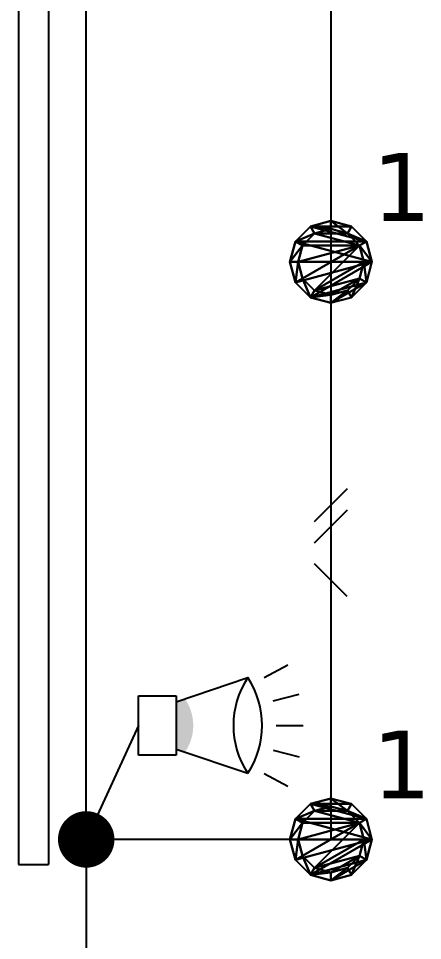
# Model space of a CAD drawing. Extents: x -9 to 600, y -23 to 65.
# Drawn here: x 271.233 to 272.307, y 43.846 to 46.295 of the extents above; entities that cross this region are included whole.
import ezdxf

# ---------------------------------------------------------------- set-up
doc = ezdxf.new("R2010")
doc.units = 0
doc.header["$LTSCALE"] = 0.8
doc.header["$MEASUREMENT"] = 0
doc.layers.get('0').update_dxf_attribs({"color": 3, "linetype": 'CONTINUOUS'})
for name, color, linetype in [('0_FIOS', 3, 'CONTINUOUS'), ('0_ligações', 10, 'CONTINUOUS'), ('Desenho base', 7, 'CONTINUOUS'), ('ilum', 2, 'CONTINUOUS'), ('iluminação', 2, 'CONTINUOUS')]:
    doc.layers.add(name, color=color, linetype=linetype)
doc.layers.add('DLX_LUM', color=7, linetype='CONTINUOUS', true_color=0xffd400)
doc.layers.add('DLX_LUMKEY_IDX', color=7, linetype='CONTINUOUS', true_color=0x969696)
doc.styles.add('TableTextStyle', font='')
doc.styles.get('TableTextStyle').set_extended_font_data('VERDANA.TTF')

# ---------------------------------------------------------------- blocks, each defined once
blk = doc.blocks.new('575_2_0')
mesh = blk.add_polyface()
corners = [(0.0944, -0.0545), (0.109, 0, -0.03), (0.109, 0), (0.109, 0, -0.03), (0.0944, -0.0545), (0.0944, -0.0545, -0.03), (0.109, 0), (0.0944, 0.0545, -0.03), (0.0944, 0.0545), (0.0944, 0.0545, -0.03), (0.109, 0), (0.109, 0, -0.03), (0.0944, 0.0545), (0.0545, 0.0944, -0.03), (0.0545, 0.0944), (0.0545, 0.0944, -0.03), (0.0944, 0.0545), (0.0944, 0.0545, -0.03), (0.0545, 0.0944), (0, 0.109, -0.03), (0, 0.109), (0, 0.109, -0.03), (0.0545, 0.0944), (0.0545, 0.0944, -0.03), (0, 0.109), (-0.0545, 0.0944, -0.03), (-0.0545, 0.0944), (-0.0545, 0.0944, -0.03), (0, 0.109), (0, 0.109, -0.03), (-0.0545, 0.0944), (-0.0944, 0.0545, -0.03), (-0.0944, 0.0545), (-0.0944, 0.0545, -0.03), (-0.0545, 0.0944), (-0.0545, 0.0944, -0.03), (-0.0944, 0.0545), (-0.109, 0, -0.03), (-0.109, 0), (-0.109, 0, -0.03), (-0.0944, 0.0545), (-0.0944, 0.0545, -0.03), (-0.109, 0), (-0.0944, -0.0545, -0.03), (-0.0944, -0.0545), (-0.0944, -0.0545, -0.03), (-0.109, 0), (-0.109, 0, -0.03), (-0.0944, -0.0545), (-0.0545, -0.0944, -0.03), (-0.0545, -0.0944), (-0.0545, -0.0944, -0.03), (-0.0944, -0.0545), (-0.0944, -0.0545, -0.03), (-0.0545, -0.0944), (0, -0.109, -0.03), (0, -0.109), (0, -0.109, -0.03), (-0.0545, -0.0944), (-0.0545, -0.0944, -0.03), (0, -0.109), (0.0545, -0.0944, -0.03), (0.0545, -0.0944), (0.0545, -0.0944, -0.03), (0, -0.109), (0, -0.109, -0.03), (0.0545, -0.0944), (0.0944, -0.0545, -0.03), (0.0944, -0.0545), (0.0944, -0.0545, -0.03), (0.0545, -0.0944), (0.0545, -0.0944, -0.03), (0.0944, -0.0545, -0.03), (0.0875, 0, -0.03), (0.109, 0, -0.03), (0.0437, 0.0758, -0.03), (0, 0.109, -0.03), (0.0545, 0.0944, -0.03), (0, 0.0875, -0.03), (0, 0.109, -0.03), (0.0437, 0.0758, -0.03), (0, 0.0875, -0.03), (-0.0545, 0.0944, -0.03), (0, 0.109, -0.03), (-0.0437, 0.0758, -0.03), (-0.0545, 0.0944, -0.03), (0, 0.0875, -0.03), (-0.0437, 0.0758, -0.03), (-0.0944, 0.0545, -0.03), (-0.0545, 0.0944, -0.03), (-0.0758, 0.0437, -0.03), (-0.0944, 0.0545, -0.03), (-0.0437, 0.0758, -0.03), (-0.0758, 0.0437, -0.03), (-0.109, 0, -0.03), (-0.0944, 0.0545, -0.03), (-0.0875, 0, -0.03), (-0.109, 0, -0.03), (-0.0758, 0.0437, -0.03), (-0.0875, 0, -0.03), (-0.0944, -0.0545, -0.03), (-0.109, 0, -0.03), (-0.0758, -0.0437, -0.03), (-0.0944, -0.0545, -0.03), (-0.0875, 0, -0.03), (-0.0758, -0.0437, -0.03), (-0.0545, -0.0944, -0.03), (-0.0944, -0.0545, -0.03), (-0.0437, -0.0758, -0.03), (-0.0545, -0.0944, -0.03), (-0.0758, -0.0437, -0.03), (0.0944, 0.0545, -0.03), (0.0437, 0.0758, -0.03), (0.0545, 0.0944, -0.03), (0.0944, 0.0545, -0.03), (0.0758, 0.0437, -0.03), (0.0437, 0.0758, -0.03), (0.109, 0, -0.03), (0.0758, 0.0437, -0.03), (0.0944, 0.0545, -0.03), (0.109, 0, -0.03), (0.0875, 0, -0.03), (0.0758, 0.0437, -0.03), (0.0944, -0.0545, -0.03), (0.0758, -0.0437, -0.03), (0.0875, 0, -0.03), (0.0545, -0.0944, -0.03), (0.0758, -0.0437, -0.03), (0.0944, -0.0545, -0.03), (0.0545, -0.0944, -0.03), (0.0437, -0.0758, -0.03), (0.0758, -0.0437, -0.03), (0, -0.109, -0.03), (0.0437, -0.0758, -0.03), (0.0545, -0.0944, -0.03), (0, -0.109, -0.03), (0, -0.0875, -0.03), (0.0437, -0.0758, -0.03), (-0.0545, -0.0944, -0.03), (0, -0.0875, -0.03), (0, -0.109, -0.03), (0, -0.0875, -0.03), (-0.0545, -0.0944, -0.03), (-0.0437, -0.0758, -0.03), (0.109, 0), (-0.0944, 0.0545), (-0.109, 0), (0.0944, -0.0545), (0, -0.109), (0.0545, -0.0944), (0.0944, -0.0545), (-0.0545, -0.0944), (0, -0.109), (0.109, 0), (-0.0545, -0.0944), (0.0944, -0.0545), (0.109, 0), (-0.0944, -0.0545), (-0.0545, -0.0944), (0.109, 0), (-0.109, 0), (-0.0944, -0.0545), (0.0944, 0.0545), (-0.0944, 0.0545), (0.109, 0), (0.0944, 0.0545), (-0.0545, 0.0944), (-0.0944, 0.0545), (0.0545, 0.0944), (-0.0545, 0.0944), (0.0944, 0.0545), (-0.0545, 0.0944), (0.0545, 0.0944), (0, 0.109)]
mesh.append_faces([[corners[k] for k in face] for face in [(0, 1, 2), (3, 4, 5), (6, 7, 8), (9, 10, 11), (12, 13, 14), (15, 16, 17), (18, 19, 20), (21, 22, 23), (24, 25, 26), (27, 28, 29), (30, 31, 32), (33, 34, 35), (36, 37, 38), (39, 40, 41), (42, 43, 44), (45, 46, 47), (48, 49, 50), (51, 52, 53), (54, 55, 56), (57, 58, 59), (60, 61, 62), (63, 64, 65), (66, 67, 68), (69, 70, 71), (72, 73, 74), (75, 76, 77), (78, 79, 80), (81, 82, 83), (84, 85, 86), (87, 88, 89), (90, 91, 92), (93, 94, 95), (96, 97, 98), (99, 100, 101), (102, 103, 104), (105, 106, 107), (108, 109, 110), (111, 112, 113), (114, 115, 116), (117, 118, 119), (120, 121, 122), (123, 124, 125), (126, 127, 128), (129, 130, 131), (132, 133, 134), (135, 136, 137), (138, 139, 140), (141, 142, 143), (144, 145, 146), (147, 148, 149), (150, 151, 152), (153, 154, 155), (156, 157, 158), (159, 160, 161), (162, 163, 164), (165, 166, 167), (168, 169, 170), (171, 172, 173)]])
blk = doc.blocks.new('575_2_1')
mesh = blk.add_polyface()
corners = [(-0.0875, 0, -0.03), (0.0758, 0.0437, -0.03), (-0.0758, -0.0437, -0.03), (0, -0.0875, -0.03), (0.0758, -0.0437, -0.03), (0.0437, -0.0758, -0.03), (-0.0437, -0.0758, -0.03), (0.0758, -0.0437, -0.03), (0, -0.0875, -0.03), (-0.0437, -0.0758, -0.03), (0.0875, 0, -0.03), (0.0758, -0.0437, -0.03), (-0.0437, -0.0758, -0.03), (0.0758, 0.0437, -0.03), (0.0875, 0, -0.03), (-0.0758, -0.0437, -0.03), (0.0758, 0.0437, -0.03), (-0.0437, -0.0758, -0.03), (-0.0758, 0.0437, -0.03), (0.0758, 0.0437, -0.03), (-0.0875, 0, -0.03), (-0.0437, 0.0758, -0.03), (0.0758, 0.0437, -0.03), (-0.0758, 0.0437, -0.03), (-0.0437, 0.0758, -0.03), (0.0437, 0.0758, -0.03), (0.0758, 0.0437, -0.03), (0.0437, 0.0758, -0.03), (-0.0437, 0.0758, -0.03), (0, 0.0875, -0.03)]
mesh.append_faces([[corners[k] for k in face] for face in [(0, 1, 2), (3, 4, 5), (6, 7, 8), (9, 10, 11), (12, 13, 14), (15, 16, 17), (18, 19, 20), (21, 22, 23), (24, 25, 26), (27, 28, 29)]])
blk = doc.blocks.new('zz')
blk.add_hatch(color=2).paths.add_polyline_path([(1.64, 0.945), (1.329, 0.841), (1.329, -0.841), (1.64, -0.945, 0.311504)])
at = {"color": 2}
for p, q in [((4.443, 1.695), (5.275, 2.145)), ((0, 1.05), (1.329, 1.05)), ((0, -1.05), (0, 1.05)), ((1.329, 1.05), (1.329, -1.05)), ((4.763, 0.874), (5.68, 1.106)), ((4.872, 0), (5.818, 0)), ((4.763, -0.874), (5.68, -1.106)), ((1.329, -1.05), (0, -1.05)), ((4.443, -1.695), (5.275, -2.145))]:
    blk.add_line(p, q, dxfattribs=at)
at = {"color": 4}
for p, q in [((1.329, 0.841), (3.862, 1.692)), ((1.329, -0.841), (3.862, -1.692))]:
    blk.add_line(p, q, dxfattribs=at)
for centre, start, end in [((6.418, 0), 146.4934, 213.5066), ((1.306, 0), 326.4934, 33.5066)]:
    blk.add_arc(centre, 3.065, start, end, dxfattribs=at)
blk = doc.blocks.new('MONO')
at = {"layer": '0_FIOS'}
for p, q in [((-3.356, -0.78), (-1.797, 0.78)), ((0.78, -0.78), (-0.78, 0.78)), ((1.797, -0.78), (0.238, 0.78))]:
    blk.add_line(p, q, dxfattribs=at)

msp = doc.modelspace()

# ---------------------------------------------------------------- linework, layer by layer
at = {"layer": 'Desenho base', "linetype": 'Continuous'}
for p, q in [((271.2335, 47.948), (271.2335, 44.048)), ((271.3135, 47.948), (271.3135, 44.048))]:
    msp.add_line(p, q, dxfattribs=at)
at = {"layer": 'Desenho base'}
msp.add_line((271.2335, 44.048), (271.3135, 44.048), dxfattribs=at)
at = {"layer": 'ilum'}
for p, q in [((271.4135, 44.1147), (271.4135, 47.4392)), ((272.0635, 47.1813, 2.8), (272.0635, 44.1147, 2.8)), ((272.0202, 44.9591, 2.8), (272.1069, 45.0458, 2.8)), ((272.0202, 44.9026, 2.8), (272.1069, 44.9892, 2.8)), ((272.1069, 44.7593, 2.8), (272.0202, 44.846, 2.8)), ((271.5526, 44.4172), (271.4135, 44.1147, 5.604)), ((271.4135, 44.1147), (271.4135, 44.2552)), ((272.0635, 44.1147, 2.8), (271.4135, 44.1147)), ((271.4135, 44.1147), (271.4135, 43.168))]:
    msp.add_line(p, q, dxfattribs=at)
at = {"layer": 'ilum', "ltscale": 0.5, "const_width": 0.075}
msp.add_lwpolyline([(271.376, 44.1147, -1), (271.451, 44.1147, -1)], format="xyb", close=True, dxfattribs=at)

# ---------------------------------------------------------------- block references
at = {"layer": '0_ligações', "xscale": 0.07505912633404507, "yscale": 0.07505912633404507, "zscale": 0.07505912633404507}
msp.add_blockref('zz', (271.5526, 44.4172), dxfattribs=at)
at = {"layer": 'DLX_LUM'}
for name, p in [('575_2_0', (272.0635, 45.648, 2.83)), ('575_2_0', (272.0635, 45.648, 2.83)), ('575_2_1', (272.0635, 45.648, 2.83)), ('575_2_1', (272.0635, 45.648, 2.83)), ('575_2_0', (272.0635, 44.1147, 2.83)), ('575_2_0', (272.0635, 44.1147, 2.83)), ('575_2_1', (272.0635, 44.1147, 2.83)), ('575_2_1', (272.0635, 44.1147, 2.83))]:
    msp.add_blockref(name, p, dxfattribs=at)
at = {"layer": 'iluminação', "xscale": 0.05560094617944675, "yscale": 0.05560094617944675, "zscale": 0.05560094617944675, "rotation": 90}
msp.add_blockref('MONO', (272.0635, 44.9459, 2.8), dxfattribs=at)

# ---------------------------------------------------------------- texts
at = {"layer": 'DLX_LUMKEY_IDX', "style": 'TableTextStyle'}
for p in [(272.1725, 45.757, 2.83), (272.1725, 44.2237, 2.83)]:
    msp.add_text('1', height=0.18, dxfattribs=at).set_placement(p)

doc.saveas('drawing.dxf')
